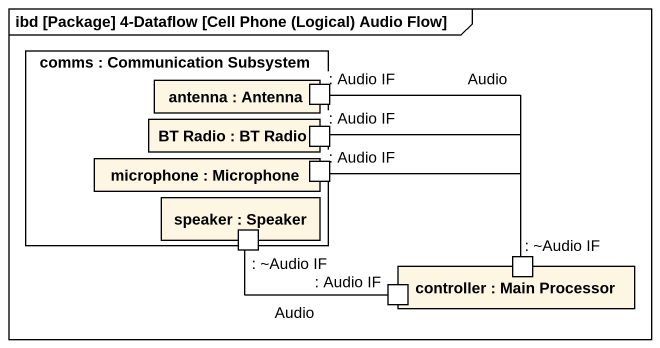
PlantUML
@startuml
mainframe ibd [Package] 4-Dataflow [Cell Phone (Logical) Audio Flow]
rectangle "comms : Communication Subsystem" as comms {
  rectangle "antenna : Antenna" as antenna {
    port ": Audio IF" as Audio_IF
  }
  rectangle "microphone : Microphone" as microphone {
    port ": Audio IF" as Audio_IF_3
  }
  rectangle "BT Radio : BT Radio" as BT_Radio {
    port ": Audio IF" as Audio_IF_2
  }
  rectangle "speaker : Speaker" as speaker {
    port ": ~Audio IF" as Audio_IF_4
  }
}
rectangle "controller : Main Processor" as controller {
  port ": Audio IF" as Audio_IF_5
  port ": ~Audio IF" as Audio_IF_6
}
Audio_IF -- Audio_IF_6 : Audio
Audio_IF_2 -- Audio_IF_6
Audio_IF_3 -right- Audio_IF_6
Audio_IF_5 -left- Audio_IF_4 : Audio
@enduml
